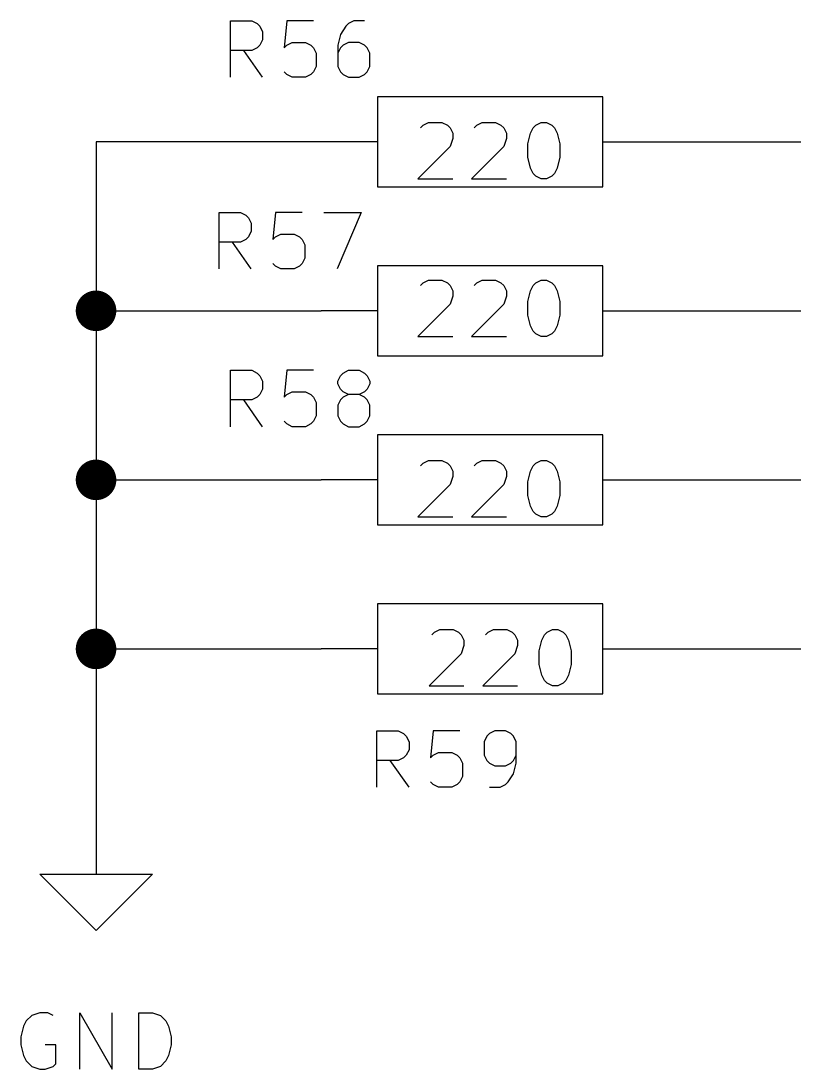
# Model space of a CAD drawing. Extents: x 0.4 to 11.3, y -7.9 to -0.4.
# Drawn here: x 4.333 to 5.02, y -6.723 to -5.793 of the extents above; entities that cross this region are included whole.
import ezdxf

# ---------------------------------------------------------------- set-up
doc = ezdxf.new("R2010")
doc.units = 0
doc.header["$MEASUREMENT"] = 0
for name, color, linetype in [('CYAN2', 4, 'CONTINUOUS'), ('GREEN3', 91, 'CONTINUOUS'), ('RED2', 1, 'CONTINUOUS')]:
    doc.layers.add(name, color=color, linetype=linetype)

msp = doc.modelspace()

# ---------------------------------------------------------------- linework, layer by layer
at = {"layer": 'CYAN2', "linetype": 'CONTINUOUS'}
for p, q in [((4.51928, -5.8428), (4.51928, -5.7928)), ((4.51928, -5.7928), (4.53833, -5.7928)), ((4.51928, -5.8428), (4.51928, -5.7928)), ((4.51928, -5.7928), (4.53833, -5.7928)), ((4.53833, -5.7928), (4.54309, -5.79518)), ((4.53833, -5.7928), (4.54309, -5.79518)), ((4.56928, -5.7928), (4.56691, -5.81661)), ((4.56928, -5.7928), (4.56691, -5.81661)), ((4.59309, -5.7928), (4.56928, -5.7928)), ((4.59309, -5.7928), (4.56928, -5.7928)), ((4.62881, -5.7928), (4.62405, -5.79518)), ((4.62881, -5.7928), (4.62405, -5.79518)), ((4.63833, -5.7928), (4.62881, -5.7928)), ((4.63833, -5.7928), (4.62881, -5.7928)), ((4.54309, -5.79518), (4.54548, -5.79756)), ((4.54309, -5.79518), (4.54548, -5.79756)), ((4.54548, -5.79756), (4.54785, -5.80232)), ((4.54548, -5.79756), (4.54785, -5.80232)), ((4.54785, -5.80232), (4.54785, -5.80947)), ((4.54785, -5.80232), (4.54785, -5.80947)), ((4.62167, -5.79756), (4.6169, -5.8047)), ((4.62167, -5.79756), (4.6169, -5.8047)), ((4.62405, -5.79518), (4.62167, -5.79756)), ((4.62405, -5.79518), (4.62167, -5.79756)), ((4.54785, -5.80947), (4.54548, -5.81423)), ((4.54785, -5.80947), (4.54548, -5.81423)), ((4.56928, -5.81423), (4.57405, -5.81185)), ((4.56928, -5.81423), (4.57405, -5.81185)), ((4.57405, -5.81185), (4.58595, -5.81185)), ((4.57405, -5.81185), (4.58595, -5.81185)), ((4.58595, -5.81185), (4.59071, -5.81423)), ((4.58595, -5.81185), (4.59071, -5.81423)), ((4.6169, -5.8047), (4.61452, -5.81423)), ((4.6169, -5.8047), (4.61452, -5.81423)), ((4.62405, -5.81185), (4.61928, -5.81423)), ((4.62405, -5.81185), (4.61928, -5.81423)), ((4.63357, -5.81185), (4.62405, -5.81185)), ((4.63357, -5.81185), (4.62405, -5.81185)), ((4.63833, -5.81423), (4.63357, -5.81185)), ((4.63833, -5.81423), (4.63357, -5.81185)), ((4.53833, -5.81899), (4.51928, -5.81899)), ((4.53833, -5.81899), (4.51928, -5.81899)), ((4.54785, -5.8428), (4.53119, -5.81899)), ((4.54785, -5.8428), (4.53119, -5.81899)), ((4.54309, -5.81661), (4.53833, -5.81899)), ((4.54309, -5.81661), (4.53833, -5.81899)), ((4.54548, -5.81423), (4.54309, -5.81661)), ((4.54548, -5.81423), (4.54309, -5.81661)), ((4.56691, -5.81661), (4.56928, -5.81423)), ((4.56691, -5.81661), (4.56928, -5.81423)), ((4.59071, -5.81423), (4.59309, -5.81661)), ((4.59071, -5.81423), (4.59309, -5.81661)), ((4.59309, -5.81661), (4.59548, -5.82137)), ((4.59309, -5.81661), (4.59548, -5.82137)), ((4.59548, -5.82137), (4.59548, -5.83328)), ((4.59548, -5.82137), (4.59548, -5.83328)), ((4.61452, -5.81423), (4.61452, -5.83328)), ((4.61452, -5.81423), (4.61452, -5.83328)), ((4.6169, -5.81661), (4.61452, -5.82137)), ((4.6169, -5.81661), (4.61452, -5.82137)), ((4.61928, -5.81423), (4.6169, -5.81661)), ((4.61928, -5.81423), (4.6169, -5.81661)), ((4.64071, -5.81661), (4.63833, -5.81423)), ((4.64071, -5.81661), (4.63833, -5.81423)), ((4.64309, -5.82137), (4.64071, -5.81661)), ((4.64309, -5.82137), (4.64071, -5.81661)), ((4.64309, -5.83328), (4.64309, -5.82137)), ((4.64309, -5.83328), (4.64309, -5.82137)), ((4.56928, -5.84042), (4.56691, -5.83804)), ((4.56928, -5.84042), (4.56691, -5.83804)), ((4.57405, -5.8428), (4.56928, -5.84042)), ((4.57405, -5.8428), (4.56928, -5.84042)), ((4.59071, -5.84042), (4.58595, -5.8428)), ((4.59071, -5.84042), (4.58595, -5.8428)), ((4.59309, -5.83804), (4.59071, -5.84042)), ((4.59309, -5.83804), (4.59071, -5.84042)), ((4.59548, -5.83328), (4.59309, -5.83804)), ((4.59548, -5.83328), (4.59309, -5.83804)), ((4.61452, -5.83328), (4.6169, -5.83804)), ((4.61452, -5.83328), (4.6169, -5.83804)), ((4.6169, -5.83804), (4.61928, -5.84042)), ((4.6169, -5.83804), (4.61928, -5.84042)), ((4.61928, -5.84042), (4.62405, -5.8428)), ((4.61928, -5.84042), (4.62405, -5.8428)), ((4.63357, -5.8428), (4.63833, -5.84042)), ((4.63357, -5.8428), (4.63833, -5.84042)), ((4.63833, -5.84042), (4.64071, -5.83804)), ((4.63833, -5.84042), (4.64071, -5.83804)), ((4.64071, -5.83804), (4.64309, -5.83328)), ((4.64071, -5.83804), (4.64309, -5.83328)), ((4.58595, -5.8428), (4.57405, -5.8428)), ((4.58595, -5.8428), (4.57405, -5.8428)), ((4.62405, -5.8428), (4.63357, -5.8428)), ((4.62405, -5.8428), (4.63357, -5.8428)), ((4.68809, -5.88756), (4.69047, -5.88518)), ((4.68809, -5.88756), (4.69047, -5.88518)), ((4.69047, -5.88518), (4.69524, -5.8828)), ((4.69047, -5.88518), (4.69524, -5.8828)), ((4.69524, -5.8828), (4.70714, -5.8828)), ((4.69524, -5.8828), (4.70714, -5.8828)), ((4.70714, -5.8828), (4.7119, -5.88518)), ((4.70714, -5.8828), (4.7119, -5.88518)), ((4.7119, -5.88518), (4.71428, -5.88756)), ((4.7119, -5.88518), (4.71428, -5.88756)), ((4.73571, -5.88756), (4.73809, -5.88518)), ((4.73571, -5.88756), (4.73809, -5.88518)), ((4.73809, -5.88518), (4.74285, -5.8828)), ((4.73809, -5.88518), (4.74285, -5.8828)), ((4.74285, -5.8828), (4.75476, -5.8828)), ((4.74285, -5.8828), (4.75476, -5.8828)), ((4.75476, -5.8828), (4.75952, -5.88518)), ((4.75476, -5.8828), (4.75952, -5.88518)), ((4.75952, -5.88518), (4.7619, -5.88756)), ((4.75952, -5.88518), (4.7619, -5.88756)), ((4.78809, -5.88756), (4.79047, -5.88518)), ((4.78809, -5.88756), (4.79047, -5.88518)), ((4.79047, -5.88518), (4.79523, -5.8828)), ((4.79047, -5.88518), (4.79523, -5.8828)), ((4.79523, -5.8828), (4.8, -5.8828)), ((4.79523, -5.8828), (4.8, -5.8828)), ((4.8, -5.8828), (4.80476, -5.88518)), ((4.8, -5.8828), (4.80476, -5.88518)), ((4.80476, -5.88518), (4.80714, -5.88756)), ((4.80476, -5.88518), (4.80714, -5.88756)), ((4.71428, -5.88756), (4.71667, -5.89232)), ((4.71428, -5.88756), (4.71667, -5.89232)), ((4.71667, -5.89232), (4.71667, -5.89709)), ((4.71667, -5.89232), (4.71667, -5.89709)), ((4.7619, -5.88756), (4.76428, -5.89232)), ((4.7619, -5.88756), (4.76428, -5.89232)), ((4.76428, -5.89232), (4.76428, -5.89709)), ((4.76428, -5.89232), (4.76428, -5.89709)), ((4.78333, -5.90185), (4.78571, -5.89232)), ((4.78333, -5.90185), (4.78571, -5.89232)), ((4.78571, -5.89232), (4.78809, -5.88756)), ((4.78571, -5.89232), (4.78809, -5.88756)), ((4.80714, -5.88756), (4.80952, -5.89232)), ((4.80714, -5.88756), (4.80952, -5.89232)), ((4.80952, -5.89232), (4.8119, -5.90185)), ((4.80952, -5.89232), (4.8119, -5.90185)), ((4.71428, -5.90423), (4.68571, -5.9328)), ((4.71428, -5.90423), (4.68571, -5.9328)), ((4.71667, -5.89709), (4.71428, -5.90423)), ((4.71667, -5.89709), (4.71428, -5.90423)), ((4.7619, -5.90423), (4.73333, -5.9328)), ((4.7619, -5.90423), (4.73333, -5.9328)), ((4.76428, -5.89709), (4.7619, -5.90423)), ((4.76428, -5.89709), (4.7619, -5.90423)), ((4.78333, -5.91375), (4.78333, -5.90185)), ((4.78333, -5.91375), (4.78333, -5.90185)), ((4.8119, -5.90185), (4.8119, -5.91375)), ((4.8119, -5.90185), (4.8119, -5.91375)), ((4.78571, -5.92328), (4.78333, -5.91375)), ((4.78571, -5.92328), (4.78333, -5.91375)), ((4.8119, -5.91375), (4.80952, -5.92328)), ((4.8119, -5.91375), (4.80952, -5.92328)), ((4.78809, -5.92804), (4.78571, -5.92328)), ((4.78809, -5.92804), (4.78571, -5.92328)), ((4.80952, -5.92328), (4.80714, -5.92804)), ((4.80952, -5.92328), (4.80714, -5.92804)), ((4.68571, -5.9328), (4.71667, -5.9328)), ((4.68571, -5.9328), (4.71667, -5.9328)), ((4.73333, -5.9328), (4.76428, -5.9328)), ((4.73333, -5.9328), (4.76428, -5.9328)), ((4.79047, -5.93042), (4.78809, -5.92804)), ((4.79047, -5.93042), (4.78809, -5.92804)), ((4.79523, -5.9328), (4.79047, -5.93042)), ((4.79523, -5.9328), (4.79047, -5.93042)), ((4.8, -5.9328), (4.79523, -5.9328)), ((4.8, -5.9328), (4.79523, -5.9328)), ((4.80476, -5.93042), (4.8, -5.9328)), ((4.80476, -5.93042), (4.8, -5.9328)), ((4.80714, -5.92804), (4.80476, -5.93042)), ((4.80714, -5.92804), (4.80476, -5.93042)), ((4.50928, -6.0128), (4.50928, -5.9628)), ((4.50928, -5.9628), (4.52833, -5.9628)), ((4.50928, -6.0128), (4.50928, -5.9628)), ((4.50928, -5.9628), (4.52833, -5.9628)), ((4.52833, -5.9628), (4.53309, -5.96518)), ((4.52833, -5.9628), (4.53309, -5.96518)), ((4.53309, -5.96518), (4.53548, -5.96756)), ((4.53309, -5.96518), (4.53548, -5.96756)), ((4.53548, -5.96756), (4.53785, -5.97232)), ((4.53548, -5.96756), (4.53785, -5.97232)), ((4.55928, -5.9628), (4.55691, -5.98661)), ((4.55928, -5.9628), (4.55691, -5.98661)), ((4.58309, -5.9628), (4.55928, -5.9628)), ((4.58309, -5.9628), (4.55928, -5.9628)), ((4.60214, -5.9628), (4.63547, -5.9628)), ((4.60214, -5.9628), (4.63547, -5.9628)), ((4.63547, -5.9628), (4.61405, -6.0128)), ((4.63547, -5.9628), (4.61405, -6.0128)), ((4.53785, -5.97947), (4.53548, -5.98423)), ((4.53785, -5.97947), (4.53548, -5.98423)), ((4.53785, -5.97232), (4.53785, -5.97947)), ((4.53785, -5.97232), (4.53785, -5.97947)), ((4.52833, -5.98899), (4.50928, -5.98899)), ((4.52833, -5.98899), (4.50928, -5.98899)), ((4.53785, -6.0128), (4.52119, -5.98899)), ((4.53785, -6.0128), (4.52119, -5.98899)), ((4.53309, -5.98661), (4.52833, -5.98899)), ((4.53309, -5.98661), (4.52833, -5.98899)), ((4.53548, -5.98423), (4.53309, -5.98661)), ((4.53548, -5.98423), (4.53309, -5.98661)), ((4.55691, -5.98661), (4.55928, -5.98423)), ((4.55691, -5.98661), (4.55928, -5.98423)), ((4.55928, -5.98423), (4.56405, -5.98185)), ((4.55928, -5.98423), (4.56405, -5.98185)), ((4.56405, -5.98185), (4.57595, -5.98185)), ((4.56405, -5.98185), (4.57595, -5.98185)), ((4.57595, -5.98185), (4.58071, -5.98423)), ((4.57595, -5.98185), (4.58071, -5.98423)), ((4.58071, -5.98423), (4.58309, -5.98661)), ((4.58071, -5.98423), (4.58309, -5.98661)), ((4.58309, -5.98661), (4.58548, -5.99137)), ((4.58309, -5.98661), (4.58548, -5.99137)), ((4.58548, -5.99137), (4.58548, -6.00328)), ((4.58548, -5.99137), (4.58548, -6.00328)), ((4.58548, -6.00328), (4.58309, -6.00804)), ((4.58548, -6.00328), (4.58309, -6.00804)), ((4.55928, -6.01042), (4.55691, -6.00804)), ((4.55928, -6.01042), (4.55691, -6.00804)), ((4.56405, -6.0128), (4.55928, -6.01042)), ((4.56405, -6.0128), (4.55928, -6.01042)), ((4.57595, -6.0128), (4.56405, -6.0128)), ((4.57595, -6.0128), (4.56405, -6.0128)), ((4.58071, -6.01042), (4.57595, -6.0128)), ((4.58071, -6.01042), (4.57595, -6.0128)), ((4.58309, -6.00804), (4.58071, -6.01042)), ((4.58309, -6.00804), (4.58071, -6.01042)), ((4.68809, -6.02756), (4.69047, -6.02518)), ((4.68809, -6.02756), (4.69047, -6.02518)), ((4.69047, -6.02518), (4.69524, -6.0228)), ((4.69047, -6.02518), (4.69524, -6.0228)), ((4.69524, -6.0228), (4.70714, -6.0228)), ((4.69524, -6.0228), (4.70714, -6.0228)), ((4.70714, -6.0228), (4.7119, -6.02518)), ((4.70714, -6.0228), (4.7119, -6.02518)), ((4.7119, -6.02518), (4.71428, -6.02756)), ((4.7119, -6.02518), (4.71428, -6.02756)), ((4.73571, -6.02756), (4.73809, -6.02518)), ((4.73571, -6.02756), (4.73809, -6.02518)), ((4.73809, -6.02518), (4.74285, -6.0228)), ((4.73809, -6.02518), (4.74285, -6.0228)), ((4.74285, -6.0228), (4.75476, -6.0228)), ((4.74285, -6.0228), (4.75476, -6.0228)), ((4.75476, -6.0228), (4.75952, -6.02518)), ((4.75476, -6.0228), (4.75952, -6.02518)), ((4.75952, -6.02518), (4.7619, -6.02756)), ((4.75952, -6.02518), (4.7619, -6.02756)), ((4.78809, -6.02756), (4.79047, -6.02518)), ((4.78809, -6.02756), (4.79047, -6.02518)), ((4.79047, -6.02518), (4.79523, -6.0228)), ((4.79047, -6.02518), (4.79523, -6.0228)), ((4.79523, -6.0228), (4.8, -6.0228)), ((4.79523, -6.0228), (4.8, -6.0228)), ((4.8, -6.0228), (4.80476, -6.02518)), ((4.8, -6.0228), (4.80476, -6.02518)), ((4.80476, -6.02518), (4.80714, -6.02756)), ((4.80476, -6.02518), (4.80714, -6.02756)), ((4.71428, -6.02756), (4.71667, -6.03232)), ((4.71428, -6.02756), (4.71667, -6.03232)), ((4.71667, -6.03232), (4.71667, -6.03709)), ((4.71667, -6.03232), (4.71667, -6.03709)), ((4.7619, -6.02756), (4.76428, -6.03232)), ((4.7619, -6.02756), (4.76428, -6.03232)), ((4.76428, -6.03232), (4.76428, -6.03709)), ((4.76428, -6.03232), (4.76428, -6.03709)), ((4.78333, -6.04185), (4.78571, -6.03232)), ((4.78333, -6.04185), (4.78571, -6.03232)), ((4.78571, -6.03232), (4.78809, -6.02756)), ((4.78571, -6.03232), (4.78809, -6.02756)), ((4.80714, -6.02756), (4.80952, -6.03232)), ((4.80714, -6.02756), (4.80952, -6.03232)), ((4.80952, -6.03232), (4.8119, -6.04185)), ((4.80952, -6.03232), (4.8119, -6.04185)), ((4.71428, -6.04423), (4.68571, -6.0728)), ((4.71428, -6.04423), (4.68571, -6.0728)), ((4.71667, -6.03709), (4.71428, -6.04423)), ((4.71667, -6.03709), (4.71428, -6.04423)), ((4.7619, -6.04423), (4.73333, -6.0728)), ((4.7619, -6.04423), (4.73333, -6.0728)), ((4.76428, -6.03709), (4.7619, -6.04423)), ((4.76428, -6.03709), (4.7619, -6.04423)), ((4.78333, -6.05375), (4.78333, -6.04185)), ((4.78333, -6.05375), (4.78333, -6.04185)), ((4.8119, -6.04185), (4.8119, -6.05375)), ((4.8119, -6.04185), (4.8119, -6.05375)), ((4.78571, -6.06328), (4.78333, -6.05375)), ((4.78571, -6.06328), (4.78333, -6.05375)), ((4.8119, -6.05375), (4.80952, -6.06328)), ((4.8119, -6.05375), (4.80952, -6.06328)), ((4.78809, -6.06804), (4.78571, -6.06328)), ((4.78809, -6.06804), (4.78571, -6.06328)), ((4.80952, -6.06328), (4.80714, -6.06804)), ((4.80952, -6.06328), (4.80714, -6.06804)), ((4.68571, -6.0728), (4.71667, -6.0728)), ((4.68571, -6.0728), (4.71667, -6.0728)), ((4.73333, -6.0728), (4.76428, -6.0728)), ((4.73333, -6.0728), (4.76428, -6.0728)), ((4.79047, -6.07042), (4.78809, -6.06804)), ((4.79047, -6.07042), (4.78809, -6.06804)), ((4.79523, -6.0728), (4.79047, -6.07042)), ((4.79523, -6.0728), (4.79047, -6.07042)), ((4.8, -6.0728), (4.79523, -6.0728)), ((4.8, -6.0728), (4.79523, -6.0728)), ((4.80476, -6.07042), (4.8, -6.0728)), ((4.80476, -6.07042), (4.8, -6.0728)), ((4.80714, -6.06804), (4.80476, -6.07042)), ((4.80714, -6.06804), (4.80476, -6.07042)), ((4.51928, -6.1528), (4.51928, -6.1028)), ((4.51928, -6.1028), (4.53833, -6.1028)), ((4.51928, -6.1528), (4.51928, -6.1028)), ((4.51928, -6.1028), (4.53833, -6.1028)), ((4.53833, -6.1028), (4.54309, -6.10518)), ((4.53833, -6.1028), (4.54309, -6.10518)), ((4.54309, -6.10518), (4.54548, -6.10756)), ((4.54309, -6.10518), (4.54548, -6.10756)), ((4.54548, -6.10756), (4.54785, -6.11232)), ((4.54548, -6.10756), (4.54785, -6.11232)), ((4.56928, -6.1028), (4.56691, -6.12661)), ((4.56928, -6.1028), (4.56691, -6.12661)), ((4.59309, -6.1028), (4.56928, -6.1028)), ((4.59309, -6.1028), (4.56928, -6.1028)), ((4.61452, -6.11232), (4.6169, -6.10756)), ((4.61452, -6.11232), (4.6169, -6.10756)), ((4.6169, -6.10756), (4.61928, -6.10518)), ((4.6169, -6.10756), (4.61928, -6.10518)), ((4.61928, -6.10518), (4.62405, -6.1028)), ((4.61928, -6.10518), (4.62405, -6.1028)), ((4.62405, -6.1028), (4.63357, -6.1028)), ((4.62405, -6.1028), (4.63357, -6.1028)), ((4.63357, -6.1028), (4.63833, -6.10518)), ((4.63357, -6.1028), (4.63833, -6.10518)), ((4.63833, -6.10518), (4.64071, -6.10756)), ((4.63833, -6.10518), (4.64071, -6.10756)), ((4.64071, -6.10756), (4.64309, -6.11232)), ((4.64071, -6.10756), (4.64309, -6.11232)), ((4.54785, -6.11232), (4.54785, -6.11947)), ((4.54785, -6.11232), (4.54785, -6.11947)), ((4.61452, -6.1147), (4.61452, -6.11232)), ((4.61452, -6.1147), (4.61452, -6.11232)), ((4.6169, -6.11947), (4.61452, -6.1147)), ((4.6169, -6.11947), (4.61452, -6.1147)), ((4.64309, -6.1147), (4.64071, -6.11947)), ((4.64309, -6.1147), (4.64071, -6.11947)), ((4.64309, -6.11232), (4.64309, -6.1147)), ((4.64309, -6.11232), (4.64309, -6.1147)), ((4.54309, -6.12661), (4.53833, -6.12899)), ((4.54309, -6.12661), (4.53833, -6.12899)), ((4.54548, -6.12423), (4.54309, -6.12661)), ((4.54548, -6.12423), (4.54309, -6.12661)), ((4.54785, -6.11947), (4.54548, -6.12423)), ((4.54785, -6.11947), (4.54548, -6.12423)), ((4.56691, -6.12661), (4.56928, -6.12423)), ((4.56691, -6.12661), (4.56928, -6.12423)), ((4.56928, -6.12423), (4.57405, -6.12185)), ((4.56928, -6.12423), (4.57405, -6.12185)), ((4.57405, -6.12185), (4.58595, -6.12185)), ((4.57405, -6.12185), (4.58595, -6.12185)), ((4.58595, -6.12185), (4.59071, -6.12423)), ((4.58595, -6.12185), (4.59071, -6.12423)), ((4.59071, -6.12423), (4.59309, -6.12661)), ((4.59071, -6.12423), (4.59309, -6.12661)), ((4.59309, -6.12661), (4.59548, -6.13137)), ((4.59309, -6.12661), (4.59548, -6.13137)), ((4.61928, -6.12185), (4.6169, -6.11947)), ((4.61928, -6.12185), (4.6169, -6.11947)), ((4.61928, -6.12661), (4.6169, -6.12899)), ((4.61928, -6.12661), (4.6169, -6.12899)), ((4.62405, -6.12423), (4.61928, -6.12185)), ((4.62405, -6.12423), (4.61928, -6.12185)), ((4.62405, -6.12423), (4.61928, -6.12661)), ((4.62405, -6.12423), (4.61928, -6.12661)), ((4.63357, -6.12423), (4.62405, -6.12423)), ((4.63357, -6.12423), (4.62405, -6.12423)), ((4.63833, -6.12185), (4.63357, -6.12423)), ((4.63833, -6.12185), (4.63357, -6.12423)), ((4.63833, -6.12661), (4.63357, -6.12423)), ((4.63833, -6.12661), (4.63357, -6.12423)), ((4.64071, -6.11947), (4.63833, -6.12185)), ((4.64071, -6.11947), (4.63833, -6.12185)), ((4.64071, -6.12899), (4.63833, -6.12661)), ((4.64071, -6.12899), (4.63833, -6.12661)), ((4.53833, -6.12899), (4.51928, -6.12899)), ((4.53833, -6.12899), (4.51928, -6.12899)), ((4.54785, -6.1528), (4.53119, -6.12899)), ((4.54785, -6.1528), (4.53119, -6.12899)), ((4.59548, -6.13137), (4.59548, -6.14328)), ((4.59548, -6.13137), (4.59548, -6.14328)), ((4.6169, -6.12899), (4.61452, -6.13375)), ((4.6169, -6.12899), (4.61452, -6.13375)), ((4.61452, -6.13375), (4.61452, -6.14328)), ((4.61452, -6.13375), (4.61452, -6.14328)), ((4.64309, -6.13375), (4.64071, -6.12899)), ((4.64309, -6.13375), (4.64071, -6.12899)), ((4.64309, -6.14328), (4.64309, -6.13375)), ((4.64309, -6.14328), (4.64309, -6.13375)), ((4.59548, -6.14328), (4.59309, -6.14804)), ((4.59548, -6.14328), (4.59309, -6.14804)), ((4.61452, -6.14328), (4.6169, -6.14804)), ((4.61452, -6.14328), (4.6169, -6.14804)), ((4.64071, -6.14804), (4.64309, -6.14328)), ((4.64071, -6.14804), (4.64309, -6.14328)), ((4.56928, -6.15042), (4.56691, -6.14804)), ((4.56928, -6.15042), (4.56691, -6.14804)), ((4.57405, -6.1528), (4.56928, -6.15042)), ((4.57405, -6.1528), (4.56928, -6.15042)), ((4.58595, -6.1528), (4.57405, -6.1528)), ((4.58595, -6.1528), (4.57405, -6.1528)), ((4.59071, -6.15042), (4.58595, -6.1528)), ((4.59071, -6.15042), (4.58595, -6.1528)), ((4.59309, -6.14804), (4.59071, -6.15042)), ((4.59309, -6.14804), (4.59071, -6.15042)), ((4.6169, -6.14804), (4.61928, -6.15042)), ((4.6169, -6.14804), (4.61928, -6.15042)), ((4.61928, -6.15042), (4.62405, -6.1528)), ((4.61928, -6.15042), (4.62405, -6.1528)), ((4.62405, -6.1528), (4.63357, -6.1528)), ((4.62405, -6.1528), (4.63357, -6.1528)), ((4.63357, -6.1528), (4.63833, -6.15042)), ((4.63357, -6.1528), (4.63833, -6.15042)), ((4.63833, -6.15042), (4.64071, -6.14804)), ((4.63833, -6.15042), (4.64071, -6.14804)), ((4.69047, -6.18518), (4.69524, -6.1828)), ((4.69047, -6.18518), (4.69524, -6.1828)), ((4.69524, -6.1828), (4.70714, -6.1828)), ((4.69524, -6.1828), (4.70714, -6.1828)), ((4.70714, -6.1828), (4.7119, -6.18518)), ((4.70714, -6.1828), (4.7119, -6.18518)), ((4.73809, -6.18518), (4.74285, -6.1828)), ((4.73809, -6.18518), (4.74285, -6.1828)), ((4.74285, -6.1828), (4.75476, -6.1828)), ((4.74285, -6.1828), (4.75476, -6.1828)), ((4.75476, -6.1828), (4.75952, -6.18518)), ((4.75476, -6.1828), (4.75952, -6.18518)), ((4.79047, -6.18518), (4.79523, -6.1828)), ((4.79047, -6.18518), (4.79523, -6.1828)), ((4.79523, -6.1828), (4.8, -6.1828)), ((4.79523, -6.1828), (4.8, -6.1828)), ((4.8, -6.1828), (4.80476, -6.18518)), ((4.8, -6.1828), (4.80476, -6.18518)), ((4.68809, -6.18756), (4.69047, -6.18518)), ((4.68809, -6.18756), (4.69047, -6.18518)), ((4.7119, -6.18518), (4.71428, -6.18756)), ((4.7119, -6.18518), (4.71428, -6.18756)), ((4.71428, -6.18756), (4.71667, -6.19232)), ((4.71428, -6.18756), (4.71667, -6.19232)), ((4.71667, -6.19232), (4.71667, -6.19709)), ((4.71667, -6.19232), (4.71667, -6.19709)), ((4.73571, -6.18756), (4.73809, -6.18518)), ((4.73571, -6.18756), (4.73809, -6.18518)), ((4.75952, -6.18518), (4.7619, -6.18756)), ((4.75952, -6.18518), (4.7619, -6.18756)), ((4.7619, -6.18756), (4.76428, -6.19232)), ((4.7619, -6.18756), (4.76428, -6.19232)), ((4.76428, -6.19232), (4.76428, -6.19709)), ((4.76428, -6.19232), (4.76428, -6.19709)), ((4.78333, -6.20185), (4.78571, -6.19232)), ((4.78333, -6.20185), (4.78571, -6.19232)), ((4.78571, -6.19232), (4.78809, -6.18756)), ((4.78571, -6.19232), (4.78809, -6.18756)), ((4.78809, -6.18756), (4.79047, -6.18518)), ((4.78809, -6.18756), (4.79047, -6.18518)), ((4.80476, -6.18518), (4.80714, -6.18756)), ((4.80476, -6.18518), (4.80714, -6.18756)), ((4.80714, -6.18756), (4.80952, -6.19232)), ((4.80714, -6.18756), (4.80952, -6.19232)), ((4.80952, -6.19232), (4.8119, -6.20185)), ((4.80952, -6.19232), (4.8119, -6.20185)), ((4.71667, -6.19709), (4.71428, -6.20423)), ((4.71667, -6.19709), (4.71428, -6.20423)), ((4.76428, -6.19709), (4.7619, -6.20423)), ((4.76428, -6.19709), (4.7619, -6.20423)), ((4.78333, -6.21375), (4.78333, -6.20185)), ((4.78333, -6.21375), (4.78333, -6.20185)), ((4.8119, -6.20185), (4.8119, -6.21375)), ((4.8119, -6.20185), (4.8119, -6.21375)), ((4.71428, -6.20423), (4.68571, -6.2328)), ((4.71428, -6.20423), (4.68571, -6.2328)), ((4.7619, -6.20423), (4.73333, -6.2328)), ((4.7619, -6.20423), (4.73333, -6.2328)), ((4.78571, -6.22328), (4.78333, -6.21375)), ((4.78571, -6.22328), (4.78333, -6.21375)), ((4.8119, -6.21375), (4.80952, -6.22328)), ((4.8119, -6.21375), (4.80952, -6.22328)), ((4.78809, -6.22804), (4.78571, -6.22328)), ((4.78809, -6.22804), (4.78571, -6.22328)), ((4.79047, -6.23042), (4.78809, -6.22804)), ((4.79047, -6.23042), (4.78809, -6.22804)), ((4.79523, -6.2328), (4.79047, -6.23042)), ((4.79523, -6.2328), (4.79047, -6.23042)), ((4.80476, -6.23042), (4.8, -6.2328)), ((4.80476, -6.23042), (4.8, -6.2328)), ((4.80714, -6.22804), (4.80476, -6.23042)), ((4.80714, -6.22804), (4.80476, -6.23042)), ((4.80952, -6.22328), (4.80714, -6.22804)), ((4.80952, -6.22328), (4.80714, -6.22804)), ((4.68571, -6.2328), (4.71667, -6.2328)), ((4.68571, -6.2328), (4.71667, -6.2328)), ((4.73333, -6.2328), (4.76428, -6.2328)), ((4.73333, -6.2328), (4.76428, -6.2328)), ((4.8, -6.2328), (4.79523, -6.2328)), ((4.8, -6.2328), (4.79523, -6.2328)), ((4.70047, -6.33518), (4.70524, -6.3328)), ((4.70524, -6.3328), (4.71714, -6.3328)), ((4.71714, -6.3328), (4.7219, -6.33518)), ((4.74809, -6.33518), (4.75285, -6.3328)), ((4.75285, -6.3328), (4.76476, -6.3328)), ((4.76476, -6.3328), (4.76952, -6.33518)), ((4.80047, -6.33518), (4.80523, -6.3328)), ((4.80523, -6.3328), (4.81, -6.3328)), ((4.81, -6.3328), (4.81476, -6.33518)), ((4.69809, -6.33756), (4.70047, -6.33518)), ((4.7219, -6.33518), (4.72428, -6.33756)), ((4.72428, -6.33756), (4.72667, -6.34232)), ((4.72667, -6.34232), (4.72667, -6.34709)), ((4.74571, -6.33756), (4.74809, -6.33518)), ((4.76952, -6.33518), (4.7719, -6.33756)), ((4.7719, -6.33756), (4.77428, -6.34232)), ((4.77428, -6.34232), (4.77428, -6.34709)), ((4.79333, -6.35185), (4.79571, -6.34232)), ((4.79571, -6.34232), (4.79809, -6.33756)), ((4.79809, -6.33756), (4.80047, -6.33518)), ((4.81476, -6.33518), (4.81714, -6.33756)), ((4.81714, -6.33756), (4.81952, -6.34232)), ((4.81952, -6.34232), (4.8219, -6.35185)), ((4.72667, -6.34709), (4.72428, -6.35423)), ((4.77428, -6.34709), (4.7719, -6.35423)), ((4.79333, -6.36375), (4.79333, -6.35185)), ((4.8219, -6.35185), (4.8219, -6.36375)), ((4.72428, -6.35423), (4.69571, -6.3828)), ((4.7719, -6.35423), (4.74333, -6.3828)), ((4.79571, -6.37328), (4.79333, -6.36375)), ((4.8219, -6.36375), (4.81952, -6.37328)), ((4.79809, -6.37804), (4.79571, -6.37328)), ((4.80047, -6.38042), (4.79809, -6.37804)), ((4.81714, -6.37804), (4.81476, -6.38042)), ((4.81952, -6.37328), (4.81714, -6.37804)), ((4.69571, -6.3828), (4.72667, -6.3828)), ((4.74333, -6.3828), (4.77428, -6.3828)), ((4.80523, -6.3828), (4.80047, -6.38042)), ((4.81, -6.3828), (4.80523, -6.3828)), ((4.81476, -6.38042), (4.81, -6.3828)), ((4.64928, -6.4728), (4.64928, -6.4228)), ((4.64928, -6.4228), (4.66833, -6.4228)), ((4.66833, -6.4228), (4.67309, -6.42518)), ((4.67309, -6.42518), (4.67548, -6.42756)), ((4.69928, -6.4228), (4.69691, -6.44661)), ((4.72309, -6.4228), (4.69928, -6.4228)), ((4.74928, -6.42518), (4.7469, -6.42756)), ((4.75405, -6.4228), (4.74928, -6.42518)), ((4.76357, -6.4228), (4.75405, -6.4228)), ((4.76833, -6.42518), (4.76357, -6.4228)), ((4.77071, -6.42756), (4.76833, -6.42518)), ((4.67548, -6.42756), (4.67785, -6.43232)), ((4.67785, -6.43232), (4.67785, -6.43947)), ((4.7469, -6.42756), (4.74452, -6.43232)), ((4.74452, -6.43232), (4.74452, -6.44423)), ((4.77309, -6.43232), (4.77071, -6.42756)), ((4.77309, -6.45137), (4.77309, -6.43232)), ((4.67548, -6.44423), (4.67309, -6.44661)), ((4.67785, -6.43947), (4.67548, -6.44423)), ((4.69691, -6.44661), (4.69928, -6.44423)), ((4.69928, -6.44423), (4.70405, -6.44185)), ((4.70405, -6.44185), (4.71595, -6.44185)), ((4.71595, -6.44185), (4.72071, -6.44423)), ((4.72071, -6.44423), (4.72309, -6.44661)), ((4.74452, -6.44423), (4.7469, -6.44899)), ((4.77071, -6.44899), (4.77309, -6.44423)), ((4.66833, -6.44899), (4.64928, -6.44899)), ((4.67785, -6.4728), (4.66119, -6.44899)), ((4.67309, -6.44661), (4.66833, -6.44899)), ((4.72309, -6.44661), (4.72548, -6.45137)), ((4.72548, -6.45137), (4.72548, -6.46328)), ((4.7469, -6.44899), (4.74928, -6.45137)), ((4.74928, -6.45137), (4.75405, -6.45375)), ((4.75405, -6.45375), (4.76357, -6.45375)), ((4.76357, -6.45375), (4.76833, -6.45137)), ((4.76833, -6.45137), (4.77071, -6.44899)), ((4.77071, -6.46089), (4.77309, -6.45137)), ((4.72548, -6.46328), (4.72309, -6.46804)), ((4.76595, -6.46804), (4.77071, -6.46089)), ((4.69928, -6.47042), (4.69691, -6.46804)), ((4.70405, -6.4728), (4.69928, -6.47042)), ((4.71595, -6.4728), (4.70405, -6.4728)), ((4.72071, -6.47042), (4.71595, -6.4728)), ((4.72309, -6.46804), (4.72071, -6.47042)), ((4.74928, -6.4728), (4.75881, -6.4728)), ((4.75881, -6.4728), (4.76357, -6.47042)), ((4.76357, -6.47042), (4.76595, -6.46804)), ((4.34286, -6.67519), (4.33809, -6.67995)), ((4.35, -6.6728), (4.34286, -6.67519)), ((4.35714, -6.6728), (4.35, -6.6728)), ((4.36191, -6.67519), (4.35714, -6.6728)), ((4.38571, -6.7228), (4.38571, -6.6728)), ((4.38571, -6.6728), (4.41428, -6.7228)), ((4.41428, -6.7228), (4.41428, -6.6728)), ((4.43809, -6.7228), (4.43809, -6.6728)), ((4.43809, -6.6728), (4.45, -6.6728)), ((4.45, -6.6728), (4.45714, -6.67519)), ((4.45714, -6.67519), (4.46191, -6.67995)), ((4.33571, -6.68471), (4.33333, -6.69423)), ((4.33809, -6.67995), (4.33571, -6.68471)), ((4.46191, -6.67995), (4.46429, -6.68471)), ((4.46429, -6.68471), (4.46667, -6.69423)), ((4.33333, -6.69423), (4.33333, -6.70137)), ((4.46667, -6.69423), (4.46667, -6.70137)), ((4.33333, -6.70137), (4.33571, -6.7109)), ((4.36428, -6.70137), (4.35476, -6.70137)), ((4.36428, -6.71804), (4.36428, -6.70137)), ((4.46667, -6.70137), (4.46429, -6.7109)), ((4.33571, -6.7109), (4.33809, -6.71566)), ((4.46429, -6.7109), (4.46191, -6.71566)), ((4.33809, -6.71566), (4.34286, -6.72043)), ((4.34286, -6.72043), (4.35, -6.7228)), ((4.35, -6.7228), (4.35476, -6.7228)), ((4.35476, -6.7228), (4.36191, -6.72043)), ((4.36191, -6.72043), (4.36428, -6.71804)), ((4.45, -6.7228), (4.43809, -6.7228)), ((4.45714, -6.72043), (4.45, -6.7228)), ((4.46191, -6.71566), (4.45714, -6.72043))]:
    msp.add_line(p, q, dxfattribs=at)
at = {"layer": 'GREEN3', "linetype": 'CONTINUOUS'}
for p, q in [((4.4, -5.9), (4.4, -6.05)), ((4.6, -5.9), (4.4, -5.9)), ((4.9, -5.9), (5.1, -5.9)), ((4.4, -6.05), (4.6, -6.05)), ((4.4, -6.05), (4.4, -6.2)), ((4.9, -6.05), (5.1, -6.05)), ((4.4, -6.2), (4.6, -6.2)), ((4.4, -6.2), (4.4, -6.35)), ((4.9, -6.2), (5.1, -6.2)), ((4.4, -6.35), (4.4, -6.5)), ((4.4, -6.35), (4.6, -6.35)), ((4.9, -6.35), (5.1, -6.35))]:
    msp.add_line(p, q, dxfattribs=at)
at = {"layer": 'GREEN3', "const_width": 0.018}
for points in [[(4.391, -6.05, 1), (4.409, -6.05, 1)], [(4.391, -6.2, 1), (4.409, -6.2, 1)], [(4.391, -6.35, 1), (4.409, -6.35, 1)]]:
    msp.add_lwpolyline(points, format="xyb", close=True, dxfattribs=at)
at = {"layer": 'RED2', "linetype": 'CONTINUOUS'}
for p, q in [((4.85, -5.86), (4.65, -5.86)), ((4.65, -5.86), (4.65, -5.94)), ((4.85, -5.94), (4.85, -5.86)), ((4.65, -5.9), (4.6, -5.9)), ((4.65, -5.9), (4.6, -5.9)), ((4.85, -5.9), (4.9, -5.9)), ((4.85, -5.9), (4.9, -5.9)), ((4.65, -5.94), (4.85, -5.94)), ((4.85, -6.01), (4.65, -6.01)), ((4.65, -6.01), (4.65, -6.09)), ((4.85, -6.09), (4.85, -6.01)), ((4.65, -6.05), (4.6, -6.05)), ((4.65, -6.05), (4.6, -6.05)), ((4.85, -6.05), (4.9, -6.05)), ((4.85, -6.05), (4.9, -6.05)), ((4.65, -6.09), (4.85, -6.09)), ((4.85, -6.16), (4.65, -6.16)), ((4.65, -6.16), (4.65, -6.24)), ((4.85, -6.24), (4.85, -6.16)), ((4.65, -6.2), (4.6, -6.2)), ((4.65, -6.2), (4.6, -6.2)), ((4.85, -6.2), (4.9, -6.2)), ((4.85, -6.2), (4.9, -6.2)), ((4.65, -6.24), (4.85, -6.24)), ((4.85, -6.31), (4.65, -6.31)), ((4.65, -6.31), (4.65, -6.39)), ((4.85, -6.39), (4.85, -6.31)), ((4.65, -6.35), (4.6, -6.35)), ((4.85, -6.35), (4.9, -6.35)), ((4.65, -6.39), (4.85, -6.39)), ((4.4, -6.5), (4.4, -6.55)), ((4.4, -6.6), (4.35, -6.55)), ((4.35, -6.55), (4.4, -6.55)), ((4.4, -6.55), (4.45, -6.55)), ((4.45, -6.55), (4.4, -6.6))]:
    msp.add_line(p, q, dxfattribs=at)

doc.saveas('drawing.dxf')
